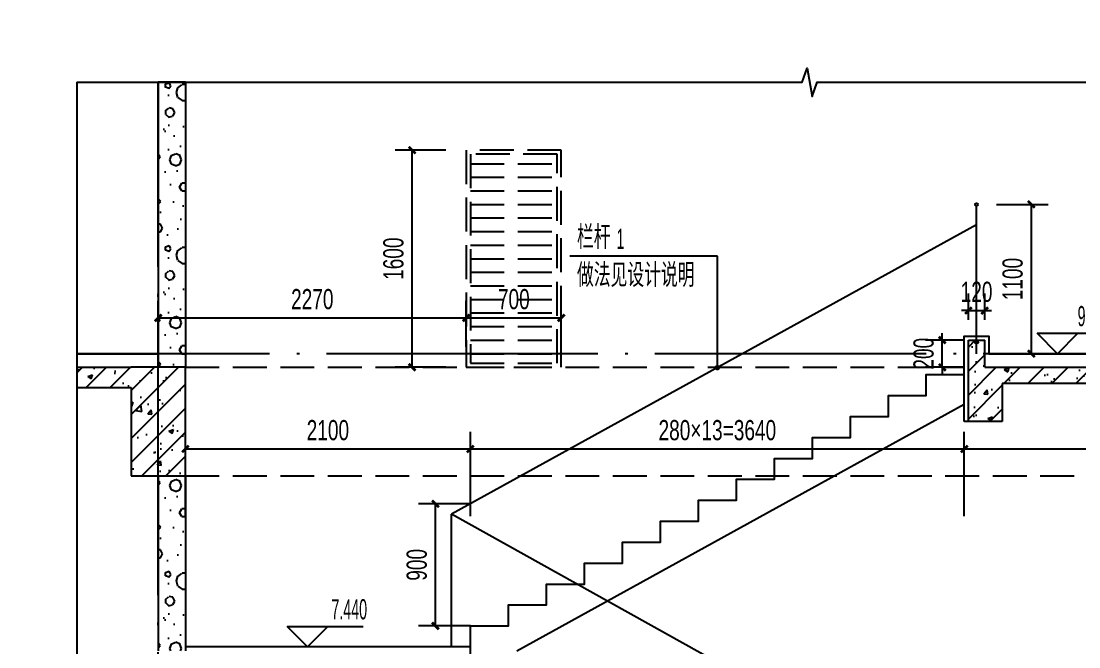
# Model space of a CAD drawing. Extents: x -26219 to 315419, y -160410 to -120810.
# Drawn here: x 19935 to 27729, y -139713 to -135102 of the extents above; entities that cross this region are included whole.
import ezdxf
from ezdxf.xclip import XClip

# ---------------------------------------------------------------- set-up
doc = ezdxf.new("R2010")
doc.units = 0
doc.header["$LTSCALE"] = 1000
doc.header["$MEASUREMENT"] = 0
doc.header["$XCLIPFRAME"] = 0
for name, pattern in [('104-14# 核心筒$2$DOTE', [2.42, 2, -0.2, 0.02, -0.2]), ('DASH', [0.35, 0.25, -0.1]), ('DOTE', [2.42, 2, -0.2, 0.02, -0.2])]:
    doc.linetypes.add(name, pattern=pattern)
for name, color, linetype in [('01-标注_尺寸', 124, 'Continuous'), ('01-标注_标高', 200, 'Continuous'), ('01-标注_符号', 200, 'Continuous'), ('02-TEXT_标注', 130, 'Continuous'), ('05-填充_天正', 26, 'Continuous'), ('104-14# 核心筒$2$A_AXIS-轴线', 36, '104-14# 核心筒$2$DOTE'), ('A-E_栏杆', 232, 'Continuous'), ('A-SUR_保温', 222, 'Continuous'), ('A-TECH_暖通', 6, 'Continuous'), ('A_AXIS-轴线', 36, 'Continuous'), ('A_STR-砌块墙', 121, 'Continuous'), ('A_STR-砼墙', 51, 'Continuous'), ('A_STR-砼柱', 51, 'Continuous'), ('S_E_A-E_楼梯', 4, 'Continuous'), ('S_SURFACE', 6, 'Continuous')]:
    doc.layers.add(name, color=color, linetype=linetype)
doc.styles.add('_TCH_DIM', font='ros.shx', dxfattribs={"width": 0.75, "bigfont": 'jd.shx'})
doc.styles.add('_TCH_DIM_T3', font='ros.shx', dxfattribs={"width": 0.705882, "bigfont": 'jd.shx'})
doc.dimstyles.new('_TCH_ARCH&&50', dxfattribs={"dimtxt": 148.75, "dimasz": 50, "dimexe": 125, "dimexo": 150, "dimgap": 63.125, "dimtad": 1, "dimdec": 0, "dimzin": 0, "dimdsep": 46, "dimtxsty": '_TCH_DIM_T3', "dimblk": 'ARCHTICK', "dimcen": 0.09, "dimclrt": 7, "dimazin": 2, "dimtfac": 1, "dimtdec": 0, "dimtix": 1, "dimtmove": 2, "dimatfit": 3, "dimfxl": 0, "dimtolj": 1, "dimtzin": 0, "dimarcsym": 0})
pattern_1 = [(0, (177, -183), (300, 600), [0, -600]), (0, (-174, -264), (300, 600), [0, -600]), (0, (21, -270), (300, 600), [0, -600]), (0, (234, -93), (300, 600), [0, -600]), (0, (-15, -300), (300, 600), [0, -600]), (0, (294, 285), (300, 600), [0, -600]), (0, (111, 237), (300, 600), [0, -600]), (0, (207, 162), (300, 600), [0, -600]), (0, (-282, 150), (300, 600), [0, -600]), (0, (12, 123), (300, 600), [0, -600]), (0, (-102, -30), (300, 600), [0, -600]), (0, (-96, -255), (300, 600), [0, -600]), (0, (129, -279), (300, 600), [0, -600]), (0, (294, -15), (300, 600), [0, -600]), (0, (-267, -108), (300, 600), [0, -600]), (0, (-216, -6), (300, 600), [0, -600]), (0, (18, -48), (300, 600), [0, -600]), (0, (-66, -135), (300, 600), [0, -600]), (0, (-114, 63), (300, 600), [0, -600]), (0, (-39, 288), (300, 600), [0, -600]), (0, (-243, -234), (300, 600), [0, -600]), (0, (87, 165), (300, 600), [0, -600]), (0, (-192, 174), (300, 600), [0, -600]), (0, (-240, 252), (300, 600), [0, -600]), (130.601294, (257.143, 97.143), (-1499.9999834, 1800.000008), [26.3416, -11037.111]), (18.43495, (214.29, 108.57), (1499.999994, 599.999996), [27.1052, -3767.628]), (90, (214.3, 82.86), (300, 600), [25.7143, -1174.2857]), (161.56505, (240, 74.29), (-1500.00001, 599.999955), [27.1052, -3767.628]), (53.1301, (240, 74.29), (300, 600), [28.5714, -2971.4285]), (135, (262.86, -231.43), (-300.00004, 599.99996), [24.2437, -1672.8126]), (45, (228.57, -231.43), (300, 600), [24.2437, -1672.8126]), (135, (245.71, -248.57), (-300.00004, 599.99996), [24.2437, -1672.8126]), (45, (245.71, -248.57), (300, 600), [24.2437, -1672.8126]), (116.56505, (-25.7, 171.43), (-5e-05, 1200), [31.9438, -638.8765]), (180, (-40, 200), (-300, 600), [34.2857, -565.7142]), (63.43495, (-88.57, 171.43), (3e-06, 1200), [31.9438, -638.8765]), (116.56505, (-74.3, 142.86), (-5e-05, 1200), [31.9438, -638.8765]), (0, (-74.3, 142.86), (300, 600), [34.2857, -565.7142]), (63.43495, (-40, 142.86), (3e-06, 1200), [31.9438, -638.8765]), (107.102728, (200, -31.429), (-899.9999656, 3000.000005), [38.8613, -16282.9025]), (143.972626, (188.57, 5.714), (-5699.999928, 4199.999995), [38.8613, -8122.02]), (180, (157.14, 28.6), (-300, 600), [37.1429, -562.857]), (36.027373, (88.57, 5.714), (5699.999958, 4199.999955), [38.8613, -8122.02]), (71.56505, (77.14, -28.57), (900.000005, 2999.999995), [36.1403, -3758.5928]), (107.102728, (88.571, -65.714), (-899.9999656, 3000.000005), [38.8613, -16282.9025]), (143.972626, (120, -88.57), (-5699.999928, 4199.999995), [38.8613, -8122.02]), (0, (120, -88.6), (300, 600), [37.1429, -562.857]), (36.027373, (157.143, -88.57), (5699.999958, 4199.999955), [38.8613, -8122.02]), (71.56505, (188.57, -65.71), (900.000005, 2999.999995), [36.1403, -3758.5928]), (150.25512, (205.714, 248.57), (-900.000002, 599.999993), [23.035, -4814.3196]), (90, (185.7, 237.14), (300, 600), [22.8571, -1177.1427]), (29.74488, (185.714, 237.14), (900, 599.999997), [23.035, -4814.3196]), (116.56505, (65.7, -177.14), (-5e-05, 1200), [31.9438, -638.8765]), (168.690067, (51.43, -148.57), (-2700.000002, 599.999985), [29.1373, -6089.6855]), (41.185925, (0, -162.857), (7499.9999546, 6599.9999423), [30.3718, -12725.802]), (90, (0, -191.43), (300, 600), [28.5714, -1171.4285]), (138.814074, (22.857, -211.429), (-7499.9998667, 6600.000042), [30.3718, -12725.802]), (16.699244, (22.857, -211.429), (9899.9999255, 2999.9999686), [29.8295, -12498.5375]), (60.945396, (51.43, -202.857), (299.999999, 599.9999947), [29.416, -12325.3395]), (109.983106, (-185.714, 74.286), (-1500.0000056, 4199.999989), [33.442, -14012.1975]), (155.556045, (-197.143, 105.714), (-3900.000015, 1799.9999626), [34.523, -14465.1315]), (24.443955, (-260, 105.714), (3900.000002, 1799.9999913), [34.523, -14465.1315]), (70.016893, (-271.429, 74.286), (1500.0000045, 4199.9999896), [33.442, -14012.1975]), (109.983106, (-260, 42.857), (-1500.0000056, 4199.999989), [33.442, -14012.1975]), (160.016893, (-228.57, 31.43), (-1500, 599.999973), [33.442, -6989.3775]), (19.983107, (-228.57, 31.43), (1499.999992, 599.999999), [33.442, -6989.3775]), (70.016893, (-197.143, 42.857), (1500.0000045, 4199.9999896), [33.442, -14012.1975]), (122.005383, (37.14, 20), (-300.00004, 599.99997), [26.9542, -5633.434]), (18.43495, (-2.86, 34.29), (1499.999994, 599.999996), [27.1052, -3767.628]), (90, (-2.86, 8.57), (300, 600), [25.7143, -1174.2857]), (161.56505, (22.86, 0), (-1500.00001, 599.999955), [27.1052, -3767.628]), (54.462322, (22.857, 0), (2099.999997, 2999.9999955), [24.578, -10298.2115]), (116.56505, (-137.14, -125.7), (-5e-05, 1200), [31.9438, -638.8765]), (180, (-151.4, -97.14), (-300, 600), [31.4286, -568.5714]), (59.036243, (-200, -125.714), (300.000001, 599.999997), [33.3197, -6963.822]), (120.963756, (-182.857, -154.286), (-300.000041, 599.999972), [33.3197, -6963.822]), (0, (-182.86, -154.3), (300, 600), [31.4286, -568.5714]), (63.43495, (-151.43, -154.3), (3e-06, 1200), [31.9438, -638.8765])]
pattern_2 = [(45, (0, 0), (-88.38835, 88.38835), []), (50, (0, 0), (358.6301, -31.37607), [37.5, -412.5]), (355, (0, 0), (-69.3757, 376.0961), [30, -330]), (100.4514, (29.9, -2.6), (289.2547, 344.7198), [31.8701, -350.5711]), (46.1842, (0, 100), (533.6205, -82.7595), [56.25, -618.75]), (96.6356, (44.47, 93.1), (467.3314, 487.059), [47.8051, -525.8565]), (351.1842, (0, 100), (467.331, 487.0593), [45, -495]), (21, (50, 75), (298.4535, -201.30945), [37.5, -412.5]), (326, (50, 75), (121.6577, 362.575), [30, -330]), (71.4514, (74.87, 58.22), (420.1113, 161.26525), [31.8701, -350.5711]), (37.5, (0, 0), (6.07993, 166.44693), [0, -326, 0, -335, 0, -331.25]), (7.5, (0, 0), (131.53477, 197.20586), [0, -191, 0, -318.5, 0, -126.25]), (327.5, (-111.5, 0), (266.91122, -11.27744), [0, -125, 0, -390, 0, -517.5]), (317.5, (-161.5, 0), (291.5931, 50.0525), [0, -162.5, 0, -259, 0, -367.5])]

# ---------------------------------------------------------------- blocks, each defined once
blk = doc.blocks.new('104-14# 核心筒')
at = {"layer": '104-14# 核心筒$2$A_AXIS-轴线'}
for p, q in [((-24839, 11750), (120259.9, 11750)), ((-24839, 7700), (120259.9, 7700))]:
    blk.add_line(p, q, dxfattribs=at)
blk = doc.blocks.new('djfslajdfi')
at = {"layer": '05-填充_天正', "linetype": 'DASH'}
for p, q in [((30, 1500), (670, 1500)), ((30, 1400), (670, 1400)), ((30, 1300), (670, 1300)), ((30, 1200), (670, 1200)), ((30, 1100), (670, 1100)), ((30, 1000), (670, 1000)), ((30, 900), (670, 900)), ((30, 800), (670, 800)), ((30, 700), (670, 700)), ((30, 600), (670, 600)), ((30, 500), (670, 500)), ((30, 400), (670, 400)), ((30, 300), (670, 300)), ((30, 200), (670, 200)), ((30, 100), (670, 100))]:
    blk.add_line(p, q, dxfattribs=at)
blk.add_lwpolyline([(670, 1570), (30, 1570), (30, 30), (670, 30)], close=True, dxfattribs=at)
at = {"layer": 'A-TECH_暖通', "linetype": 'DASH'}
blk.add_lwpolyline([(700, 1600), (0, 1600), (0, 0), (700, 0)], close=True, dxfattribs=at)
blk = doc.blocks.new('_ArchTick')
at = {"color": 0, "linetype": 'ByBlock', "const_width": 0.4}
blk.add_lwpolyline([(-0.5, -0.5), (0.5, 0.5)], dxfattribs=at)
blk = doc.blocks.new('*D498')
at = {"layer": '01-标注_尺寸', "color": 0, "lineweight": -2, "transparency": 16777216}
for p, q in [((26884.9, -138750), (26884.9, -138129.4)), ((29944.9, -138750), (29944.9, -138129.4)), ((26884.9, -138254.4), (29944.9, -138254.4))]:
    blk.add_line(p, q, dxfattribs=at)
at = {"layer": 'Defpoints', "color": 0, "transparency": 16777216}
for p in [(29944.9, -138254.4), (26884.9, -138900), (29944.9, -138900)]:
    blk.add_point(p, dxfattribs=at)
at = {"layer": '01-标注_尺寸', "color": 0, "lineweight": -2, "transparency": 16777216, "xscale": 50, "yscale": 50, "zscale": 50, "rotation": 180}
blk.add_blockref('_ArchTick', (26884.9, -138254.4), dxfattribs=at)
at = {"layer": '01-标注_尺寸', "color": 0, "lineweight": -2, "transparency": 16777216, "xscale": 50, "yscale": 50, "zscale": 50}
blk.add_blockref('_ArchTick', (29944.9, -138254.4), dxfattribs=at)
at = {"layer": '01-标注_尺寸', "color": 7, "transparency": 16777216, "insert": (28414.9, -138116.9), "char_height": 148.75, "attachment_point": 5, "style": '_TCH_DIM_T3'}
blk.add_mtext('\\A1;3060', dxfattribs=at)
blk = doc.blocks.new('*D499')
at = {"layer": '01-标注_尺寸', "color": 0, "lineweight": -2, "transparency": 16777216}
for p, q in [((23244.9, -138750), (23244.9, -138129.4)), ((26884.9, -138750), (26884.9, -138129.4)), ((23244.9, -138254.4), (26884.9, -138254.4))]:
    blk.add_line(p, q, dxfattribs=at)
at = {"layer": 'Defpoints', "color": 0, "transparency": 16777216}
for p in [(26884.9, -138254.4), (23244.9, -138900), (26884.9, -138900)]:
    blk.add_point(p, dxfattribs=at)
at = {"layer": '01-标注_尺寸', "color": 0, "lineweight": -2, "transparency": 16777216, "xscale": 50, "yscale": 50, "zscale": 50, "rotation": 180}
blk.add_blockref('_ArchTick', (23244.9, -138254.4), dxfattribs=at)
at = {"layer": '01-标注_尺寸', "color": 0, "lineweight": -2, "transparency": 16777216, "xscale": 50, "yscale": 50, "zscale": 50}
blk.add_blockref('_ArchTick', (26884.9, -138254.4), dxfattribs=at)
at = {"layer": '01-标注_尺寸', "color": 7, "transparency": 16777216, "insert": (25064.9, -138116.9), "char_height": 148.75, "attachment_point": 5, "style": '_TCH_DIM_T3'}
blk.add_mtext('\\A1;280×13=3640', dxfattribs=at)
blk = doc.blocks.new('*D500')
at = {"layer": '01-标注_尺寸', "color": 0, "lineweight": -2, "transparency": 16777216}
for p, q in [((21144.9, -138750), (21144.9, -138129.4)), ((23244.9, -138750), (23244.9, -138129.4)), ((21144.9, -138254.4), (23244.9, -138254.4))]:
    blk.add_line(p, q, dxfattribs=at)
at = {"layer": 'Defpoints', "color": 0, "transparency": 16777216}
for p in [(23244.9, -138254.4), (21144.9, -138900), (23244.9, -138900)]:
    blk.add_point(p, dxfattribs=at)
at = {"layer": '01-标注_尺寸', "color": 0, "lineweight": -2, "transparency": 16777216, "xscale": 50, "yscale": 50, "zscale": 50, "rotation": 180}
blk.add_blockref('_ArchTick', (21144.9, -138254.4), dxfattribs=at)
at = {"layer": '01-标注_尺寸', "color": 0, "lineweight": -2, "transparency": 16777216, "xscale": 50, "yscale": 50, "zscale": 50}
blk.add_blockref('_ArchTick', (23244.9, -138254.4), dxfattribs=at)
at = {"layer": '01-标注_尺寸', "color": 7, "transparency": 16777216, "insert": (22194.9, -138116.9), "char_height": 148.75, "attachment_point": 5, "style": '_TCH_DIM_T3'}
blk.add_mtext('\\A1;2100', dxfattribs=at)
blk = doc.blocks.new('*D905')
at = {"layer": '01-标注_尺寸', "color": 0, "lineweight": -2, "transparency": 16777216}
for p, q in [((23244.9, -138658.3), (22862.7, -138658.3)), ((22987.7, -139558.3), (22987.7, -138658.3)), ((23244.9, -139558.3), (22862.7, -139558.3))]:
    blk.add_line(p, q, dxfattribs=at)
at = {"layer": 'Defpoints', "color": 0, "transparency": 16777216}
for p in [(22987.7, -138658.3), (23394.9, -138658.3), (23394.9, -139558.3)]:
    blk.add_point(p, dxfattribs=at)
at = {"layer": '01-标注_尺寸', "color": 0, "lineweight": -2, "transparency": 16777216, "xscale": 50, "yscale": 50, "zscale": 50}
for p, rotation in [((22987.7, -138658.3), 90), ((22987.7, -139558.3), 270)]:
    blk.add_blockref('_ArchTick', p, dxfattribs=dict(at, rotation=rotation))
at = {"layer": '01-标注_尺寸', "color": 7, "transparency": 16777216, "insert": (22850.2, -139108.3), "char_height": 148.75, "attachment_point": 5, "rotation": 90, "style": '_TCH_DIM_T3'}
blk.add_mtext('\\A1;900', dxfattribs=at)
blk = doc.blocks.new('*D1481')
at = {"layer": '01-标注_尺寸', "color": 0, "lineweight": -2, "transparency": 16777216}
for p, q in [((26722.6, -137452.6), (26722.6, -137402.6)), ((26884.9, -137452.6), (26597.6, -137452.6)), ((26722.6, -137652.6), (26722.6, -137452.6)), ((26884.9, -137652.6), (26597.6, -137652.6)), ((26722.6, -137652.6), (26722.6, -137702.6))]:
    blk.add_line(p, q, dxfattribs=at)
at = {"layer": 'Defpoints', "color": 0, "transparency": 16777216}
for p in [(26722.6, -137452.6), (27034.9, -137452.6), (27034.9, -137652.6)]:
    blk.add_point(p, dxfattribs=at)
at = {"layer": '01-标注_尺寸', "color": 0, "lineweight": -2, "transparency": 16777216, "xscale": 50, "yscale": 50, "zscale": 50}
for p, rotation in [((26722.6, -137452.6), 270), ((26722.6, -137652.6), 90)]:
    blk.add_blockref('_ArchTick', p, dxfattribs=dict(at, rotation=rotation))
at = {"layer": '01-标注_尺寸', "color": 7, "transparency": 16777216, "insert": (26585.1, -137552.6), "char_height": 148.75, "attachment_point": 5, "rotation": 90, "style": '_TCH_DIM_T3'}
blk.add_mtext('\\A1;200', dxfattribs=at)
blk = doc.blocks.new('*D1482')
at = {"layer": '01-标注_尺寸', "color": 0, "lineweight": -2, "transparency": 16777216}
for p, q in [((26914.9, -137302.6), (26914.9, -137110.1)), ((27034.9, -137302.6), (27034.9, -137110.1)), ((26914.9, -137235.1), (26864.9, -137235.1)), ((26914.9, -137235.1), (27034.9, -137235.1)), ((27034.9, -137235.1), (27084.9, -137235.1))]:
    blk.add_line(p, q, dxfattribs=at)
at = {"layer": 'Defpoints', "color": 0, "transparency": 16777216}
for p in [(27034.9, -137235.1), (26914.9, -137452.6), (27034.9, -137452.6)]:
    blk.add_point(p, dxfattribs=at)
at = {"layer": '01-标注_尺寸', "color": 0, "lineweight": -2, "transparency": 16777216, "xscale": 50, "yscale": 50, "zscale": 50}
blk.add_blockref('_ArchTick', (26914.9, -137235.1), dxfattribs=at)
at = {"layer": '01-标注_尺寸', "color": 0, "lineweight": -2, "transparency": 16777216, "xscale": 50, "yscale": 50, "zscale": 50, "rotation": 180}
blk.add_blockref('_ArchTick', (27034.9, -137235.1), dxfattribs=at)
at = {"layer": '01-标注_尺寸', "color": 7, "transparency": 16777216, "insert": (26974.9, -137097.6), "char_height": 148.75, "attachment_point": 5, "style": '_TCH_DIM_T3'}
blk.add_mtext('\\A1;120', dxfattribs=at)
blk = doc.blocks.new('*D1483')
at = {"layer": '01-标注_尺寸', "color": 0, "lineweight": -2, "transparency": 16777216}
for p, q in [((27122.6, -136452.6), (27503.8, -136452.6)), ((27378.8, -137552.6), (27378.8, -136452.6)), ((27122.6, -137552.6), (27503.8, -137552.6))]:
    blk.add_line(p, q, dxfattribs=at)
at = {"layer": 'Defpoints', "color": 0, "transparency": 16777216}
for p in [(26972.6, -136452.6), (27378.8, -136452.6), (26972.6, -137552.6)]:
    blk.add_point(p, dxfattribs=at)
at = {"layer": '01-标注_尺寸', "color": 0, "lineweight": -2, "transparency": 16777216, "xscale": 50, "yscale": 50, "zscale": 50}
for p, rotation in [((27378.8, -136452.6), 90), ((27378.8, -137552.6), 270)]:
    blk.add_blockref('_ArchTick', p, dxfattribs=dict(at, rotation=rotation))
at = {"layer": '01-标注_尺寸', "color": 7, "transparency": 16777216, "insert": (27241.3, -137002.6), "char_height": 148.75, "attachment_point": 5, "rotation": 90, "style": '_TCH_DIM_T3'}
blk.add_mtext('\\A1;1100', dxfattribs=at)
blk = doc.blocks.new('*D1726')
at = {"layer": '01-标注_尺寸', "color": 0, "lineweight": -2, "transparency": 16777216}
for p, q in [((23214.9, -137502.6), (23214.9, -137164)), ((23914.9, -137502.6), (23914.9, -137164)), ((23214.9, -137289), (23914.9, -137289))]:
    blk.add_line(p, q, dxfattribs=at)
at = {"layer": 'Defpoints', "color": 0, "transparency": 16777216}
for p in [(23914.9, -137289), (23214.9, -137652.6), (23914.9, -137652.6)]:
    blk.add_point(p, dxfattribs=at)
at = {"layer": '01-标注_尺寸', "color": 0, "lineweight": -2, "transparency": 16777216, "xscale": 50, "yscale": 50, "zscale": 50, "rotation": 180}
blk.add_blockref('_ArchTick', (23214.9, -137289), dxfattribs=at)
at = {"layer": '01-标注_尺寸', "color": 0, "lineweight": -2, "transparency": 16777216, "xscale": 50, "yscale": 50, "zscale": 50}
blk.add_blockref('_ArchTick', (23914.9, -137289), dxfattribs=at)
at = {"layer": '01-标注_尺寸', "color": 7, "transparency": 16777216, "insert": (23564.9, -137151.5), "char_height": 148.75, "attachment_point": 5, "style": '_TCH_DIM_T3'}
blk.add_mtext('\\A1;700', dxfattribs=at)
blk = doc.blocks.new('*D1727')
at = {"layer": '01-标注_尺寸', "color": 0, "lineweight": -2, "transparency": 16777216}
for p, q in [((20944.9, -137502.6), (20944.9, -137164)), ((23214.9, -137502.6), (23214.9, -137164)), ((20944.9, -137289), (23214.9, -137289))]:
    blk.add_line(p, q, dxfattribs=at)
at = {"layer": 'Defpoints', "color": 0, "transparency": 16777216}
for p in [(23214.9, -137289), (20944.9, -137652.6), (23214.9, -137652.6)]:
    blk.add_point(p, dxfattribs=at)
at = {"layer": '01-标注_尺寸', "color": 0, "lineweight": -2, "transparency": 16777216, "xscale": 50, "yscale": 50, "zscale": 50, "rotation": 180}
blk.add_blockref('_ArchTick', (20944.9, -137289), dxfattribs=at)
at = {"layer": '01-标注_尺寸', "color": 0, "lineweight": -2, "transparency": 16777216, "xscale": 50, "yscale": 50, "zscale": 50}
blk.add_blockref('_ArchTick', (23214.9, -137289), dxfattribs=at)
at = {"layer": '01-标注_尺寸', "color": 7, "transparency": 16777216, "insert": (22079.9, -137151.5), "char_height": 148.75, "attachment_point": 5, "style": '_TCH_DIM_T3'}
blk.add_mtext('\\A1;2270', dxfattribs=at)
blk = doc.blocks.new('*D1728')
at = {"layer": '01-标注_尺寸', "color": 0, "lineweight": -2, "transparency": 16777216}
for p, q in [((23064.9, -136052.6), (22690.7, -136052.6)), ((22815.7, -137652.6), (22815.7, -136052.6)), ((23064.9, -137652.6), (22690.7, -137652.6))]:
    blk.add_line(p, q, dxfattribs=at)
at = {"layer": 'Defpoints', "color": 0, "transparency": 16777216}
for p in [(22815.7, -136052.6), (23214.9, -136052.6), (23214.9, -137652.6)]:
    blk.add_point(p, dxfattribs=at)
at = {"layer": '01-标注_尺寸', "color": 0, "lineweight": -2, "transparency": 16777216, "xscale": 50, "yscale": 50, "zscale": 50}
for p, rotation in [((22815.7, -136052.6), 90), ((22815.7, -137652.6), 270)]:
    blk.add_blockref('_ArchTick', p, dxfattribs=dict(at, rotation=rotation))
at = {"layer": '01-标注_尺寸', "color": 7, "transparency": 16777216, "insert": (22678.2, -136852.6), "char_height": 148.75, "attachment_point": 5, "rotation": 90, "style": '_TCH_DIM_T3'}
blk.add_mtext('\\A1;1600', dxfattribs=at)

msp = doc.modelspace()

# ---------------------------------------------------------------- hatches: boundary and pattern name
at = {"layer": '05-填充_天正'}
h = msp.add_hatch(dxfattribs=at)
h.set_pattern_fill('加气混凝土', color=256, scale=50, style=0)
h.set_pattern_definition(pattern_1)
h.paths.add_polyline_path([(20944.9, -137652.6), (21144.9, -137652.6), (21144.9, -135552.6), (20944.9, -135552.6)])
h = msp.add_hatch(dxfattribs=at)
h.set_pattern_fill('钢筋混凝土', color=256, scale=50, style=0)
h.set_pattern_definition([(45, (-210877.24, 53918.07), (-88.38835, 88.38835), []), (50, (-210877.24, 53918.07), (358.6301, -31.37607), [37.5, -412.5]), (355, (-210877.24, 53918.07), (-69.37567, 376.09607), [30, -330]), (100.4514, (-210847.35, 53915.46), (289.2547, 344.71977), [31.8701, -350.57106]), (46.1842, (-210877.24, 54018.07), (533.6205, -82.7595), [56.25, -618.75]), (96.6356, (-210832.77, 54011.17), (467.33135, 487.0589), [47.8051, -525.8565]), (351.1842, (-210877.24, 54018.07), (467.331, 487.0593), [45, -495]), (21, (-210827.24, 53993.07), (298.45353, -201.30945), [37.5, -412.5]), (326, (-210827.24, 53993.07), (121.65767, 362.57502), [30, -330]), (71.4514, (-210802.37, 53976.3), (420.1113, 161.26525), [31.8701, -350.57106]), (37.5, (-210877.24, 53918.07), (6.07993, 166.446927), [0, -326, 0, -335, 0, -331.25]), (7.5, (-210877.24, 53918.07), (131.53477, 197.20586), [0, -191, 0, -318.5, 0, -126.25]), (327.5, (-210988.74, 53918.07), (266.91122, -11.277436), [0, -125, 0, -390, 0, -517.5]), (317.5, (-211038.74, 53918.07), (291.59308, 50.0525), [0, -162.5, 0, -259, 0, -367.5])])
h.paths.add_polyline_path([(26914.9, -137452.6), (27034.9, -137452.6), (27034.9, -137652.6), (29944.9, -137652.6), (29944.9, -137772.6), (27164.9, -137772.6), (27164.9, -138052.6), (26914.9, -138052.6)])
h = msp.add_hatch(dxfattribs=at)
h.set_pattern_fill('钢筋混凝土', color=256, scale=50, style=0)
h.set_pattern_definition(pattern_2)
h.paths.add_polyline_path([(20744.9, -137802.6), (20744.9, -137652.6), (20344.9, -137652.6), (20344.9, -137802.6)])
h = msp.add_hatch(dxfattribs=at)
h.set_pattern_fill('钢筋混凝土', color=256, scale=50, style=0)
h.set_pattern_definition(pattern_2)
h.paths.add_polyline_path([(21144.9, -138452.6), (21144.9, -137652.6), (20744.9, -137652.6), (20744.9, -138452.6)])
h = msp.add_hatch(dxfattribs=at)
h.set_pattern_fill('加气混凝土', color=256, scale=50, style=0)
h.set_pattern_definition(pattern_1)
h.paths.add_polyline_path([(20944.9, -139742.6), (21144.9, -139742.6), (21144.9, -138452.6), (20944.9, -138452.6)])

# ---------------------------------------------------------------- linework, layer by layer
at = {"layer": '01-标注_标高'}
for p, q in [((27572.1, -137552.6), (27422.1, -137402.6)), ((27422.1, -137402.6), (27955.1, -137402.6)), ((27572.1, -137552.6), (27722.1, -137402.6)), ((22044.9, -139712.6), (21894.9, -139562.6)), ((21894.9, -139562.6), (22455.9, -139562.6)), ((22044.9, -139712.6), (22194.9, -139562.6))]:
    msp.add_line(p, q, dxfattribs=at)
at = {"layer": '01-标注_符号'}
for p, q in [((25064.9, -136833.3), (23978, -136833.3)), ((25064.9, -137655.4), (25064.9, -136833.3))]:
    msp.add_line(p, q, dxfattribs=at)
for points in [[(20344.9, -135552.6), (25688.7, -135552.6), (25726.9, -135447.6), (25763.9, -135657.6), (25801.2, -135552.6), (31144.9, -135552.6)], [(20344.9, -135552.6), (20344.9, -144371.3), (20449.9, -144409.5), (20239.9, -144446.6), (20344.9, -144483.8), (20344.9, -153302.6)]]:
    msp.add_lwpolyline(points, dxfattribs=at)
at = {"layer": '01-标注_符号', "const_width": 20}
msp.add_lwpolyline([(25064.9, -137665.4, 1), (25064.9, -137645.4, 1)], format="xyb", close=True, dxfattribs=at)
at = {"layer": 'A-E_栏杆'}
for p, q in [((26974.9, -137552.6), (26974.9, -136462.6)), ((23104.9, -139712.6), (23104.9, -138734.6))]:
    msp.add_line(p, q, dxfattribs=at)
for points in [[(26974.9, -136603), (23104.9, -138735.4)], [(27304.9, -141074.6), (23104.9, -138734.6)]]:
    msp.add_lwpolyline(points, dxfattribs=at)
msp.add_circle((26974.9, -136452.6), 10, dxfattribs=at)
at = {"layer": 'A-SUR_保温'}
msp.add_line((20344.9, -137552.6), (20944.9, -137552.6), dxfattribs=at)
at = {"layer": 'A_AXIS-轴线', "linetype": 'DOTE'}
msp.add_line((20944.9, -153852.6), (20944.9, -135552.6), dxfattribs=at)
msp.add_lwpolyline([(31444.9, -137552.6), (20344.9, -137552.6)], dxfattribs=at)
at = {"layer": 'A_STR-砌块墙'}
for p, q in [((20944.9, -135552.6), (20944.9, -137652.6)), ((21144.9, -135552.6), (20944.9, -135552.6)), ((21144.9, -135552.6), (21144.9, -137652.6)), ((20944.9, -138452.6), (20944.9, -139742.6)), ((21144.9, -138452.6), (21144.9, -139742.6))]:
    msp.add_line(p, q, dxfattribs=at)
at = {"layer": 'A_STR-砼墙'}
for p, q in [((26914.9, -137452.6), (27034.9, -137452.6)), ((20344.9, -137652.6), (20744.9, -137652.6)), ((20344.9, -137652.6), (20344.9, -137802.6)), ((26914.9, -138052.6), (26914.9, -137652.6)), ((27034.9, -137652.6), (29944.9, -137652.6)), ((20344.9, -137802.6), (20744.9, -137802.6)), ((29944.9, -137772.6), (27164.9, -137772.6)), ((27164.9, -137772.6), (27164.9, -138052.6)), ((27164.9, -138052.6), (26914.9, -138052.6))]:
    msp.add_line(p, q, dxfattribs=at)
for points in [[(26914.9, -137652.6), (26914.9, -137452.6)], [(27034.9, -137652.6), (27034.9, -137452.6)]]:
    msp.add_lwpolyline(points, dxfattribs=at)
at = {"layer": 'A_STR-砼柱'}
for p, q in [((21144.9, -137652.6), (20744.9, -137652.6)), ((21144.9, -138452.6), (21144.9, -137652.6)), ((20744.9, -137802.6), (20744.9, -138452.6)), ((20744.9, -138452.6), (21144.9, -138452.6))]:
    msp.add_line(p, q, dxfattribs=at)
at = {"layer": 'Defpoints', "linetype": 'DASH'}
for p, q in [((21144.9, -137652.6), (26884.9, -137652.6)), ((21144.9, -138452.6), (29944.9, -138452.6))]:
    msp.add_line(p, q, dxfattribs=at)
at = {"layer": 'S_E_A-E_楼梯'}
for points in [[(23244.9, -139712.6), (23244.9, -139558.3), (23524.9, -139558.3), (23524.9, -139404), (23804.9, -139404), (23804.9, -139249.7), (24084.9, -139249.7), (24084.9, -139095.4), (24364.9, -139095.4), (24364.9, -138941.2), (24644.9, -138941.2), (24644.9, -138786.9), (24924.9, -138786.9), (24924.9, -138632.6), (25204.9, -138632.6), (25204.9, -138478.3), (25484.9, -138478.3), (25484.9, -138324), (25764.9, -138324), (25764.9, -138169.7), (26044.9, -138169.7), (26044.9, -138015.4), (26324.9, -138015.4), (26324.9, -137861.2), (26604.9, -137861.2), (26604.9, -137706.9), (26884.9, -137706.9)], [(23587.3, -139742.6), (26884.9, -137925.5)]]:
    msp.add_lwpolyline(points, dxfattribs=at)
at = {"layer": 'S_SURFACE'}
for p, q in [((26884.9, -138052.6), (26884.9, -137552.6)), ((27064.9, -137552.6), (29944.9, -137552.6)), ((26914.9, -138052.6), (26884.9, -138052.6)), ((23244.9, -139712.6), (21144.9, -139712.6)), ((23244.9, -139868.6), (23244.9, -139712.6))]:
    msp.add_line(p, q, dxfattribs=at)
msp.add_lwpolyline([(26884.9, -137552.6), (26884.9, -137422.6), (27064.9, -137422.6), (27064.9, -137552.6)], dxfattribs=at)

# ---------------------------------------------------------------- block references
ref = msp.add_blockref('104-14# 核心筒', (-14186.1, -150168.8))
XClip(ref).set_block_clipping_path([(106607.1139184716, 10499.9999999845), (118350.0977260475, 23000.0000000241)])
ref = msp.add_blockref('104-14# 核心筒', (-24171.8, -146852.4))
XClip(ref).set_block_clipping_path([(21749.9999999867, 6862.509807695), (34199.9999999442, 18650.0000000002)])
msp.add_blockref('djfslajdfi', (23214.9, -137652.6))

# ---------------------------------------------------------------- texts
at = {"layer": '02-TEXT_标注', "style": '_TCH_DIM'}
for s, height, width, p in [('栏杆', 173.64, 0.75, (24030.5, -136780.8)), ('1', 148.8, 0.529412, (24321.5, -136780.8)), ('做法见设计说明', 173.64, 0.75, (24030.5, -137060.8)), ('9.600', 148.75, 0.529412, (27719.6, -137350.1)), ('7.440', 148.75, 0.529412, (22220.4, -139510.1))]:
    msp.add_text(s, height=height, dxfattribs=dict(at, width=width)).set_placement(p)

# ---------------------------------------------------------------- dimensions: what is measured, and where the dimension line sits
at = {"layer": '01-标注_尺寸'}
for p1, p2, distance, picture, middle in [((23214.9, -137652.6), (23214.9, -136052.6), 399.2, '*D1728', (22678.2, -136852.6)), ((26972.6, -137552.6), (26972.6, -136452.6), -406.2, '*D1483', (27241.3, -137002.6)), ((26914.9, -137452.6), (27034.9, -137452.6), 217.5, '*D1482', (26974.9, -137097.6)), ((20944.9, -137652.6), (23214.9, -137652.6), 363.6, '*D1727', (22079.9, -137151.5)), ((23214.9, -137652.6), (23914.9, -137652.6), 363.6, '*D1726', (23564.9, -137151.5)), ((27034.9, -137652.6), (27034.9, -137452.6), 312.3, '*D1481', (26585.1, -137552.6)), ((21144.9, -138900), (23244.9, -138900), 645.7, '*D500', (22194.9, -138116.9)), ((26884.9, -138900), (29944.9, -138900), 645.7, '*D498', (28414.9, -138116.9)), ((23394.9, -139558.3), (23394.9, -138658.3), 407.2, '*D905', (22850.2, -139108.3))]:
    dim = msp.add_aligned_dim(p1=p1, p2=p2, distance=distance, dimstyle='_TCH_ARCH&&50', dxfattribs=at)
    dim.commit()
    dim.dimension.update_dxf_attribs({"geometry": picture, "text_midpoint": middle})
dim = msp.add_aligned_dim(p1=(23244.9, -138900), p2=(26884.9, -138900), distance=645.7, text='280×13=3640', dimstyle='_TCH_ARCH&&50', dxfattribs=at)
dim.commit()
dim.dimension.update_dxf_attribs({"geometry": '*D499', "text_midpoint": (25064.9, -138116.9)})

doc.saveas('drawing.dxf')
